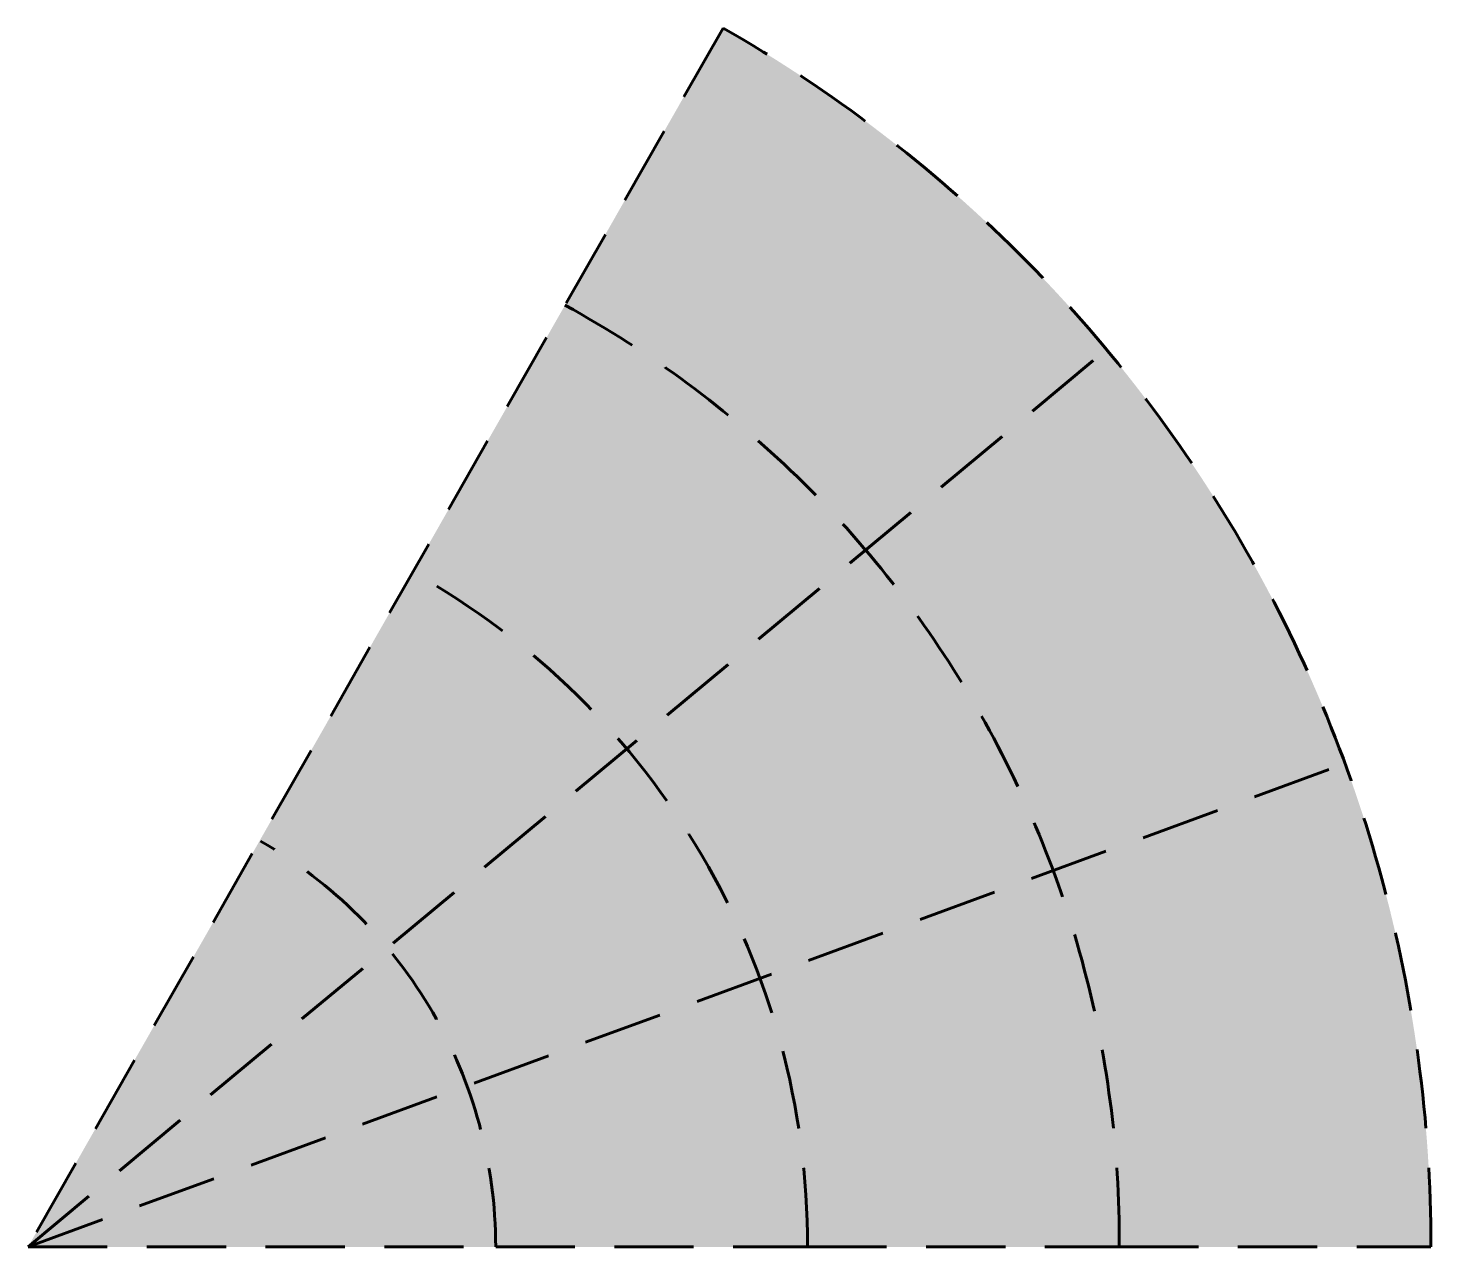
# Model space of a CAD drawing. Header units: millimetres. Extents: x 1754 to 2204, y 1591 to 1982.
import ezdxf

# ---------------------------------------------------------------- set-up
doc = ezdxf.new("R2010")
doc.units = ezdxf.units.MM
doc.linetypes.add('DASHEDX2', pattern=[38.1, 25.4, -12.7])

msp = doc.modelspace()

# ---------------------------------------------------------------- hatches: boundary and pattern name
at = {"transparency": 33554559}
h = msp.add_hatch(color=8, dxfattribs=at)
h.dxf.hatch_style = 1
h.paths.add_polyline_path([(1977.25, 1981.79), (1926.56, 1892.9, -0.091746), (2022.98, 1814.4), (2100.26, 1878.69, 0.089889)])
h = msp.add_hatch(color=8, dxfattribs=at)
h.dxf.hatch_style = 1
h.paths.add_polyline_path([(2022.98, 1814.4, 0.091746), (1926.56, 1892.9), (1877.73, 1807.28, -0.090895), (1946.36, 1750.65)])
h.paths.add_polyline_path([(2100.26, 1878.69), (2022.98, 1814.4, -0.087857), (2083.14, 1711.55), (2176.78, 1745.91, 0.085765)])
h.paths.add_polyline_path([(2022.98, 1814.4), (1946.36, 1750.65, -0.086897), (1989.12, 1677.05), (2083.14, 1711.55, 0.087857)])
h.paths.add_polyline_path([(2083.14, 1711.55), (1989.12, 1677.05, -0.089355), (2004.32, 1590.89), (2104.32, 1590.89, 0.090373)])
h.paths.add_polyline_path([(2176.78, 1745.91), (2083.14, 1711.55, -0.090373), (2104.32, 1590.89), (2204.32, 1590.89, 0.088154)])
h.paths.add_polyline_path([(1989.12, 1677.05), (1895.14, 1642.56, -0.088154), (1904.32, 1590.89), (2004.32, 1590.89, 0.089355)])
h.paths.add_polyline_path([(1946.36, 1750.65), (1869.64, 1686.82, -0.085765), (1895.14, 1642.56), (1989.12, 1677.05, 0.086897)])
h.paths.add_polyline_path([(1877.73, 1807.28), (1828.63, 1721.19, -0.089889), (1869.64, 1686.82), (1946.36, 1750.65, 0.090895)])
h.paths.add_polyline_path([(1869.64, 1686.82, 0.089889), (1828.63, 1721.19), (1754.32, 1590.89)])
h.paths.add_polyline_path([(1869.64, 1686.82), (1754.32, 1590.89), (1895.14, 1642.56, 0.085765)])
h.paths.add_polyline_path([(1895.14, 1642.56), (1754.32, 1590.89), (1904.32, 1590.89, 0.088154)])

# ---------------------------------------------------------------- linework, layer by layer
at = {"linetype": 'DASHEDX2', "lineweight": 60}
for p, q in [((1977.25, 1981.79), (1754.32, 1590.89)), ((1754.32, 1590.89), (2100.26, 1878.69)), ((1754.32, 1590.89), (2176.78, 1745.91)), ((1754.32, 1590.89), (1904.32, 1590.89)), ((1904.32, 1590.89), (2004.32, 1590.89)), ((2004.32, 1590.89), (2104.32, 1590.89)), ((2104.32, 1590.89), (2204.32, 1590.89))]:
    msp.add_line(p, q, dxfattribs=at)
for centre, radius, start, end in [((1754.32, 1590.89), 450, 0, 60.3051), ((1762.66, 1593.11), 341.67, 359.6277, 61.3353), ((1757.58, 1591.76), 246.74, 359.7975, 60.8619), ((1754.32, 1590.89), 150, 0, 60.1707)]:
    msp.add_arc(centre, radius, start, end, dxfattribs=at)

doc.saveas('drawing.dxf')
